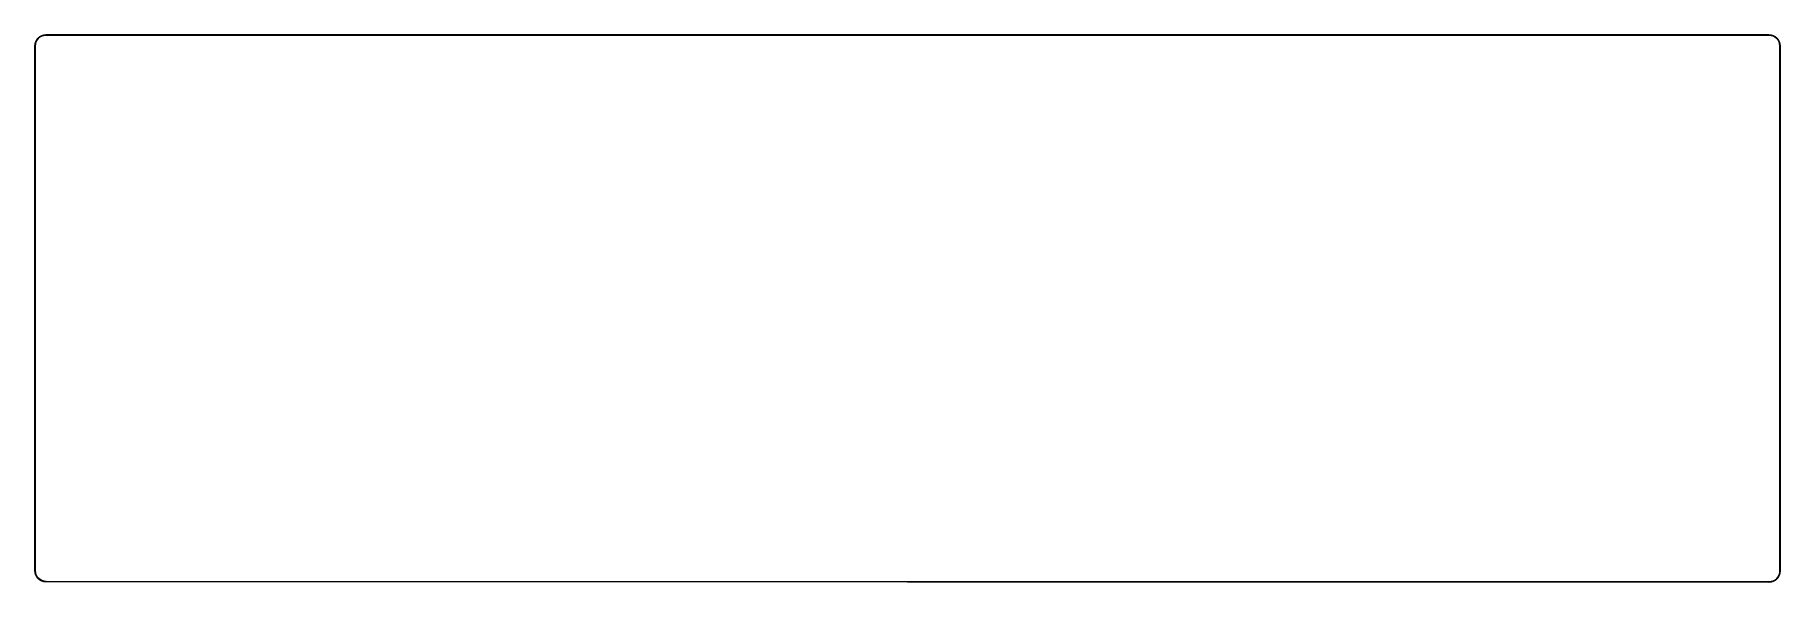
# Model space of a CAD drawing. Extents: x -11 to 384, y -9 to 115.
import ezdxf

# ---------------------------------------------------------------- set-up
doc = ezdxf.new("R2010")
doc.units = 0
doc.header["$MEASUREMENT"] = 0
doc.layers.add('BLACK', color=7, linetype='CONTINUOUS')

msp = doc.modelspace()

# ---------------------------------------------------------------- linework, layer by layer
at = {"layer": 'BLACK', "linetype": 'CONTINUOUS'}
for p, q in [((-10.4899, 114.481), (-10.1139, 114.792)), ((-10.0839, 114.752), (-10.4561, 114.444)), ((-10.1139, 114.792), (-10.1139, 114.792)), ((-10.1139, 114.792), (-10.1139, 114.792)), ((-10.1139, 114.792), (-10.1136, 114.792)), ((-10.1136, 114.792), (-10.1117, 114.793)), ((-10.1117, 114.793), (-10.1099, 114.795)), ((-10.1099, 114.795), (-9.68068, 115.027)), ((-9.65906, 114.981), (-10.0839, 114.752)), ((-9.68068, 115.027), (-9.68037, 115.027)), ((-9.68037, 115.027), (-9.67826, 115.028)), ((-9.67826, 115.028), (-9.67618, 115.029)), ((-9.67618, 115.029), (-9.21009, 115.173)), ((-9.19764, 115.124), (-9.65906, 114.981)), ((-9.21009, 115.173), (-9.20975, 115.173)), ((-9.20975, 115.173), (-9.20752, 115.173)), ((-9.20752, 115.173), (-9.20531, 115.174)), ((-9.20531, 115.174), (-8.72007, 115.225)), ((-8.7161, 115.175), (-9.19764, 115.124)), ((-8.72007, 115.225), (-8.71972, 115.225)), ((-8.71972, 115.225), (-8.71862, 115.225)), ((-8.71862, 115.225), (-8.71754, 115.225)), ((-8.71754, 115.225), (-8.70126, 115.225)), ((-8.69991, 115.175), (-8.7161, 115.175)), ((-8.70126, 115.225), (-8.70122, 115.225)), ((-8.70122, 115.225), (381.601, 115.225)), ((381.599, 115.175), (-8.69991, 115.175)), ((382.081, 115.128), (381.599, 115.175)), ((381.601, 115.225), (381.602, 115.225)), ((381.602, 115.225), (381.602, 115.225)), ((381.602, 115.225), (382.088, 115.177)), ((382.543, 114.988), (382.081, 115.128)), ((382.088, 115.177), (382.088, 115.177)), ((382.088, 115.177), (382.091, 115.177)), ((382.091, 115.177), (382.093, 115.176)), ((382.093, 115.176), (382.56, 115.035)), ((382.97, 114.761), (382.543, 114.988)), ((382.56, 115.035), (382.562, 115.034)), ((382.56, 115.035), (382.56, 115.035)), ((382.56, 115.035), (382.56, 115.035)), ((382.562, 115.034), (382.564, 115.033)), ((382.564, 115.033), (382.995, 114.804)), ((383.344, 114.456), (382.97, 114.761)), ((382.995, 114.804), (382.995, 114.804)), ((382.995, 114.804), (382.995, 114.804)), ((382.995, 114.804), (382.996, 114.804)), ((382.996, 114.804), (382.997, 114.803)), ((382.997, 114.803), (382.999, 114.802)), ((382.999, 114.802), (383.377, 114.493)), ((-11.225, 112.701), (-11.2249, 112.702)), ((-11.225, -6.09974), (-11.225, 112.701)), ((-11.2249, 112.702), (-11.1773, 113.188)), ((-11.2249, 112.702), (-11.2249, 112.702)), ((-11.1773, 113.188), (-11.1772, 113.188)), ((-11.1772, 113.188), (-11.1768, 113.191)), ((-11.1768, 113.191), (-11.1763, 113.193)), ((-11.1763, 113.193), (-11.0353, 113.66)), ((-11.1277, 113.181), (-11.175, 112.699)), ((-11.175, 112.699), (-11.175, -6.09991)), ((-10.9881, 113.643), (-11.1277, 113.181)), ((-11.0353, 113.66), (-11.0352, 113.66)), ((-11.0352, 113.66), (-11.0343, 113.662)), ((-11.0343, 113.662), (-11.0334, 113.664)), ((-11.0334, 113.664), (-10.8044, 114.095)), ((-10.7614, 114.07), (-10.9881, 113.643)), ((-10.8044, 114.095), (-10.8042, 114.096)), ((-10.8044, 114.095), (-10.8044, 114.095)), ((-10.8044, 114.095), (-10.8044, 114.095)), ((-10.8042, 114.096), (-10.8029, 114.097)), ((-10.8029, 114.097), (-10.8017, 114.099)), ((-10.8017, 114.099), (-10.4933, 114.477)), ((-10.4561, 114.444), (-10.7614, 114.07)), ((-10.4933, 114.477), (-10.4931, 114.478)), ((-10.4933, 114.477), (-10.4933, 114.477)), ((-10.4933, 114.477), (-10.4933, 114.477)), ((-10.4931, 114.478), (-10.4915, 114.479)), ((-10.4915, 114.479), (-10.4899, 114.481)), ((383.652, 114.084), (383.344, 114.456)), ((383.377, 114.493), (383.377, 114.493)), ((383.377, 114.493), (383.377, 114.493)), ((383.377, 114.493), (383.378, 114.493)), ((383.378, 114.493), (383.379, 114.491)), ((383.379, 114.491), (383.381, 114.49)), ((383.381, 114.49), (383.692, 114.114)), ((383.881, 113.659), (383.652, 114.084)), ((383.692, 114.114), (383.692, 114.114)), ((383.692, 114.114), (383.692, 114.114)), ((383.692, 114.114), (383.692, 114.114)), ((383.692, 114.114), (383.693, 114.112)), ((383.693, 114.112), (383.695, 114.11)), ((383.695, 114.11), (383.927, 113.681)), ((384.024, 113.198), (383.881, 113.659)), ((383.927, 113.681), (383.927, 113.68)), ((383.927, 113.68), (383.928, 113.678)), ((383.928, 113.678), (383.929, 113.676)), ((383.929, 113.676), (384.073, 113.21)), ((384.075, 112.716), (384.024, 113.198)), ((384.073, 113.21), (384.073, 113.21)), ((384.073, 113.21), (384.073, 113.208)), ((384.073, 113.208), (384.074, 113.205)), ((384.074, 113.205), (384.125, 112.72)), ((384.075, 112.7), (384.075, 112.716)), ((384.075, -6.19877), (384.075, 112.7)), ((384.075, 112.7), (384.075, 112.7)), ((384.125, 112.72), (384.125, 112.72)), ((384.125, 112.72), (384.125, 112.719)), ((384.125, 112.719), (384.125, 112.718)), ((384.125, 112.718), (384.125, 112.701)), ((384.125, 112.701), (384.125, 112.701)), ((384.125, 112.701), (384.125, -6.20122)), ((-11.225, -6.10009), (-11.225, -6.09974)), ((-11.225, -6.10037), (-11.225, -6.10009)), ((-11.225, -6.10122), (-11.225, -6.10037)), ((-11.225, -6.10125), (-11.225, -6.10122)), ((-11.2249, -6.11754), (-11.225, -6.10125)), ((-11.2248, -6.11862), (-11.2249, -6.11754)), ((-11.2248, -6.11972), (-11.2248, -6.11862)), ((-11.2248, -6.12007), (-11.2248, -6.11972)), ((-11.1738, -6.60531), (-11.2248, -6.12007)), ((-11.175, -6.09991), (-11.1749, -6.1161)), ((-11.1749, -6.1161), (-11.1243, -6.59764)), ((-11.1733, -6.60752), (-11.1738, -6.60531)), ((-11.1729, -6.60975), (-11.1733, -6.60752)), ((-11.1728, -6.61009), (-11.1729, -6.60975)), ((-11.0285, -7.07618), (-11.1728, -6.61009)), ((-11.1243, -6.59764), (-10.9815, -7.05905)), ((-11.0277, -7.07825), (-11.0285, -7.07618)), ((-11.0268, -7.08037), (-11.0277, -7.07825)), ((-11.0266, -7.08068), (-11.0268, -7.08037)), ((-10.7946, -7.50987), (-11.0266, -7.08068)), ((-10.9815, -7.05905), (-10.7518, -7.48393)), ((-10.7933, -7.51174), (-10.7946, -7.50987)), ((-10.7921, -7.51365), (-10.7933, -7.51174)), ((-10.7919, -7.51392), (-10.7921, -7.51365)), ((-10.4808, -7.88986), (-10.7919, -7.51392)), ((-10.7518, -7.48393), (-10.4439, -7.8561)), ((-10.4792, -7.89145), (-10.4808, -7.88986)), ((-10.4777, -7.89308), (-10.4792, -7.89145)), ((-10.4774, -7.8933), (-10.4777, -7.89308)), ((-10.0993, -8.20168), (-10.4774, -7.8933)), ((-10.4439, -7.8561), (-10.0696, -8.16138)), ((383.356, -7.94389), (383.661, -7.56958)), ((383.702, -7.59928), (383.393, -7.97739)), ((383.661, -7.56958), (383.888, -7.14311)), ((383.703, -7.59741), (383.702, -7.59928)), ((383.704, -7.59552), (383.703, -7.59741)), ((383.933, -7.16441), (383.704, -7.59522)), ((383.704, -7.59522), (383.704, -7.59552)), ((383.888, -7.14311), (384.028, -6.68071)), ((383.934, -7.16234), (383.933, -7.16441)), ((383.935, -7.16023), (383.934, -7.16234)), ((384.076, -6.69281), (383.935, -7.1599)), ((383.935, -7.1599), (383.935, -7.16023)), ((384.028, -6.68071), (384.075, -6.19877)), ((384.077, -6.69061), (384.076, -6.69281)), ((384.125, -6.20244), (384.077, -6.68803)), ((384.077, -6.68803), (384.077, -6.68837)), ((384.077, -6.68837), (384.077, -6.69061)), ((384.125, -6.20122), (384.125, -6.20242)), ((384.125, -6.20242), (384.125, -6.20244)), ((-10.0974, -8.20292), (-10.0993, -8.20168)), ((-10.0955, -8.20421), (-10.0974, -8.20292)), ((-10.0952, -8.20438), (-10.0955, -8.20421)), ((-9.66441, -8.43344), (-10.0952, -8.20438)), ((-10.0696, -8.16138), (-9.64311, -8.38814)), ((-9.66234, -8.43429), (-9.66441, -8.43344)), ((-9.66024, -8.4352), (-9.66234, -8.43429)), ((-9.6599, -8.4353), (-9.66024, -8.4352)), ((-9.19281, -8.57632), (-9.6599, -8.4353)), ((-9.64311, -8.38814), (-9.18071, -8.52775)), ((-9.19061, -8.57676), (-9.19281, -8.57632)), ((-9.18837, -8.57723), (-9.19061, -8.57676)), ((-9.18803, -8.57727), (-9.18837, -8.57723)), ((-8.70244, -8.62488), (-9.18803, -8.57727)), ((-9.18071, -8.52775), (-8.69877, -8.575)), ((-8.70242, -8.62488), (-8.70244, -8.62488)), ((-8.70122, -8.625), (-8.70242, -8.62488)), ((381.6, -8.725), (-8.70122, -8.625)), ((-8.69877, -8.575), (381.6, -8.675)), ((381.6, -8.675), (381.616, -8.67494)), ((381.601, -8.725), (381.6, -8.725)), ((381.618, -8.72494), (381.601, -8.725)), ((381.601, -8.725), (381.601, -8.725)), ((381.616, -8.67494), (382.098, -8.62433)), ((381.619, -8.72483), (381.618, -8.72494)), ((381.62, -8.72484), (381.619, -8.72483)), ((382.105, -8.6738), (381.62, -8.7248)), ((381.62, -8.7248), (381.62, -8.72484)), ((382.098, -8.62433), (382.559, -8.4815)), ((382.108, -8.67335), (382.105, -8.6738)), ((382.11, -8.67292), (382.108, -8.67335)), ((382.576, -8.52854), (382.11, -8.67282)), ((382.11, -8.67282), (382.11, -8.67292)), ((382.559, -8.4815), (382.984, -8.25177)), ((382.578, -8.52767), (382.576, -8.52854)), ((382.58, -8.52681), (382.578, -8.52767)), ((382.581, -8.52665), (382.58, -8.52681)), ((383.01, -8.29458), (382.581, -8.52665)), ((382.984, -8.25177), (383.356, -7.94389)), ((383.012, -8.29333), (383.01, -8.29458)), ((383.014, -8.29208), (383.012, -8.29333)), ((383.39, -7.98085), (383.014, -8.29186)), ((383.014, -8.29186), (383.014, -8.29208)), ((383.391, -7.97925), (383.39, -7.98085)), ((383.393, -7.97766), (383.391, -7.97925)), ((383.393, -7.97739), (383.393, -7.97766))]:
    msp.add_line(p, q, dxfattribs=at)

doc.saveas('drawing.dxf')
